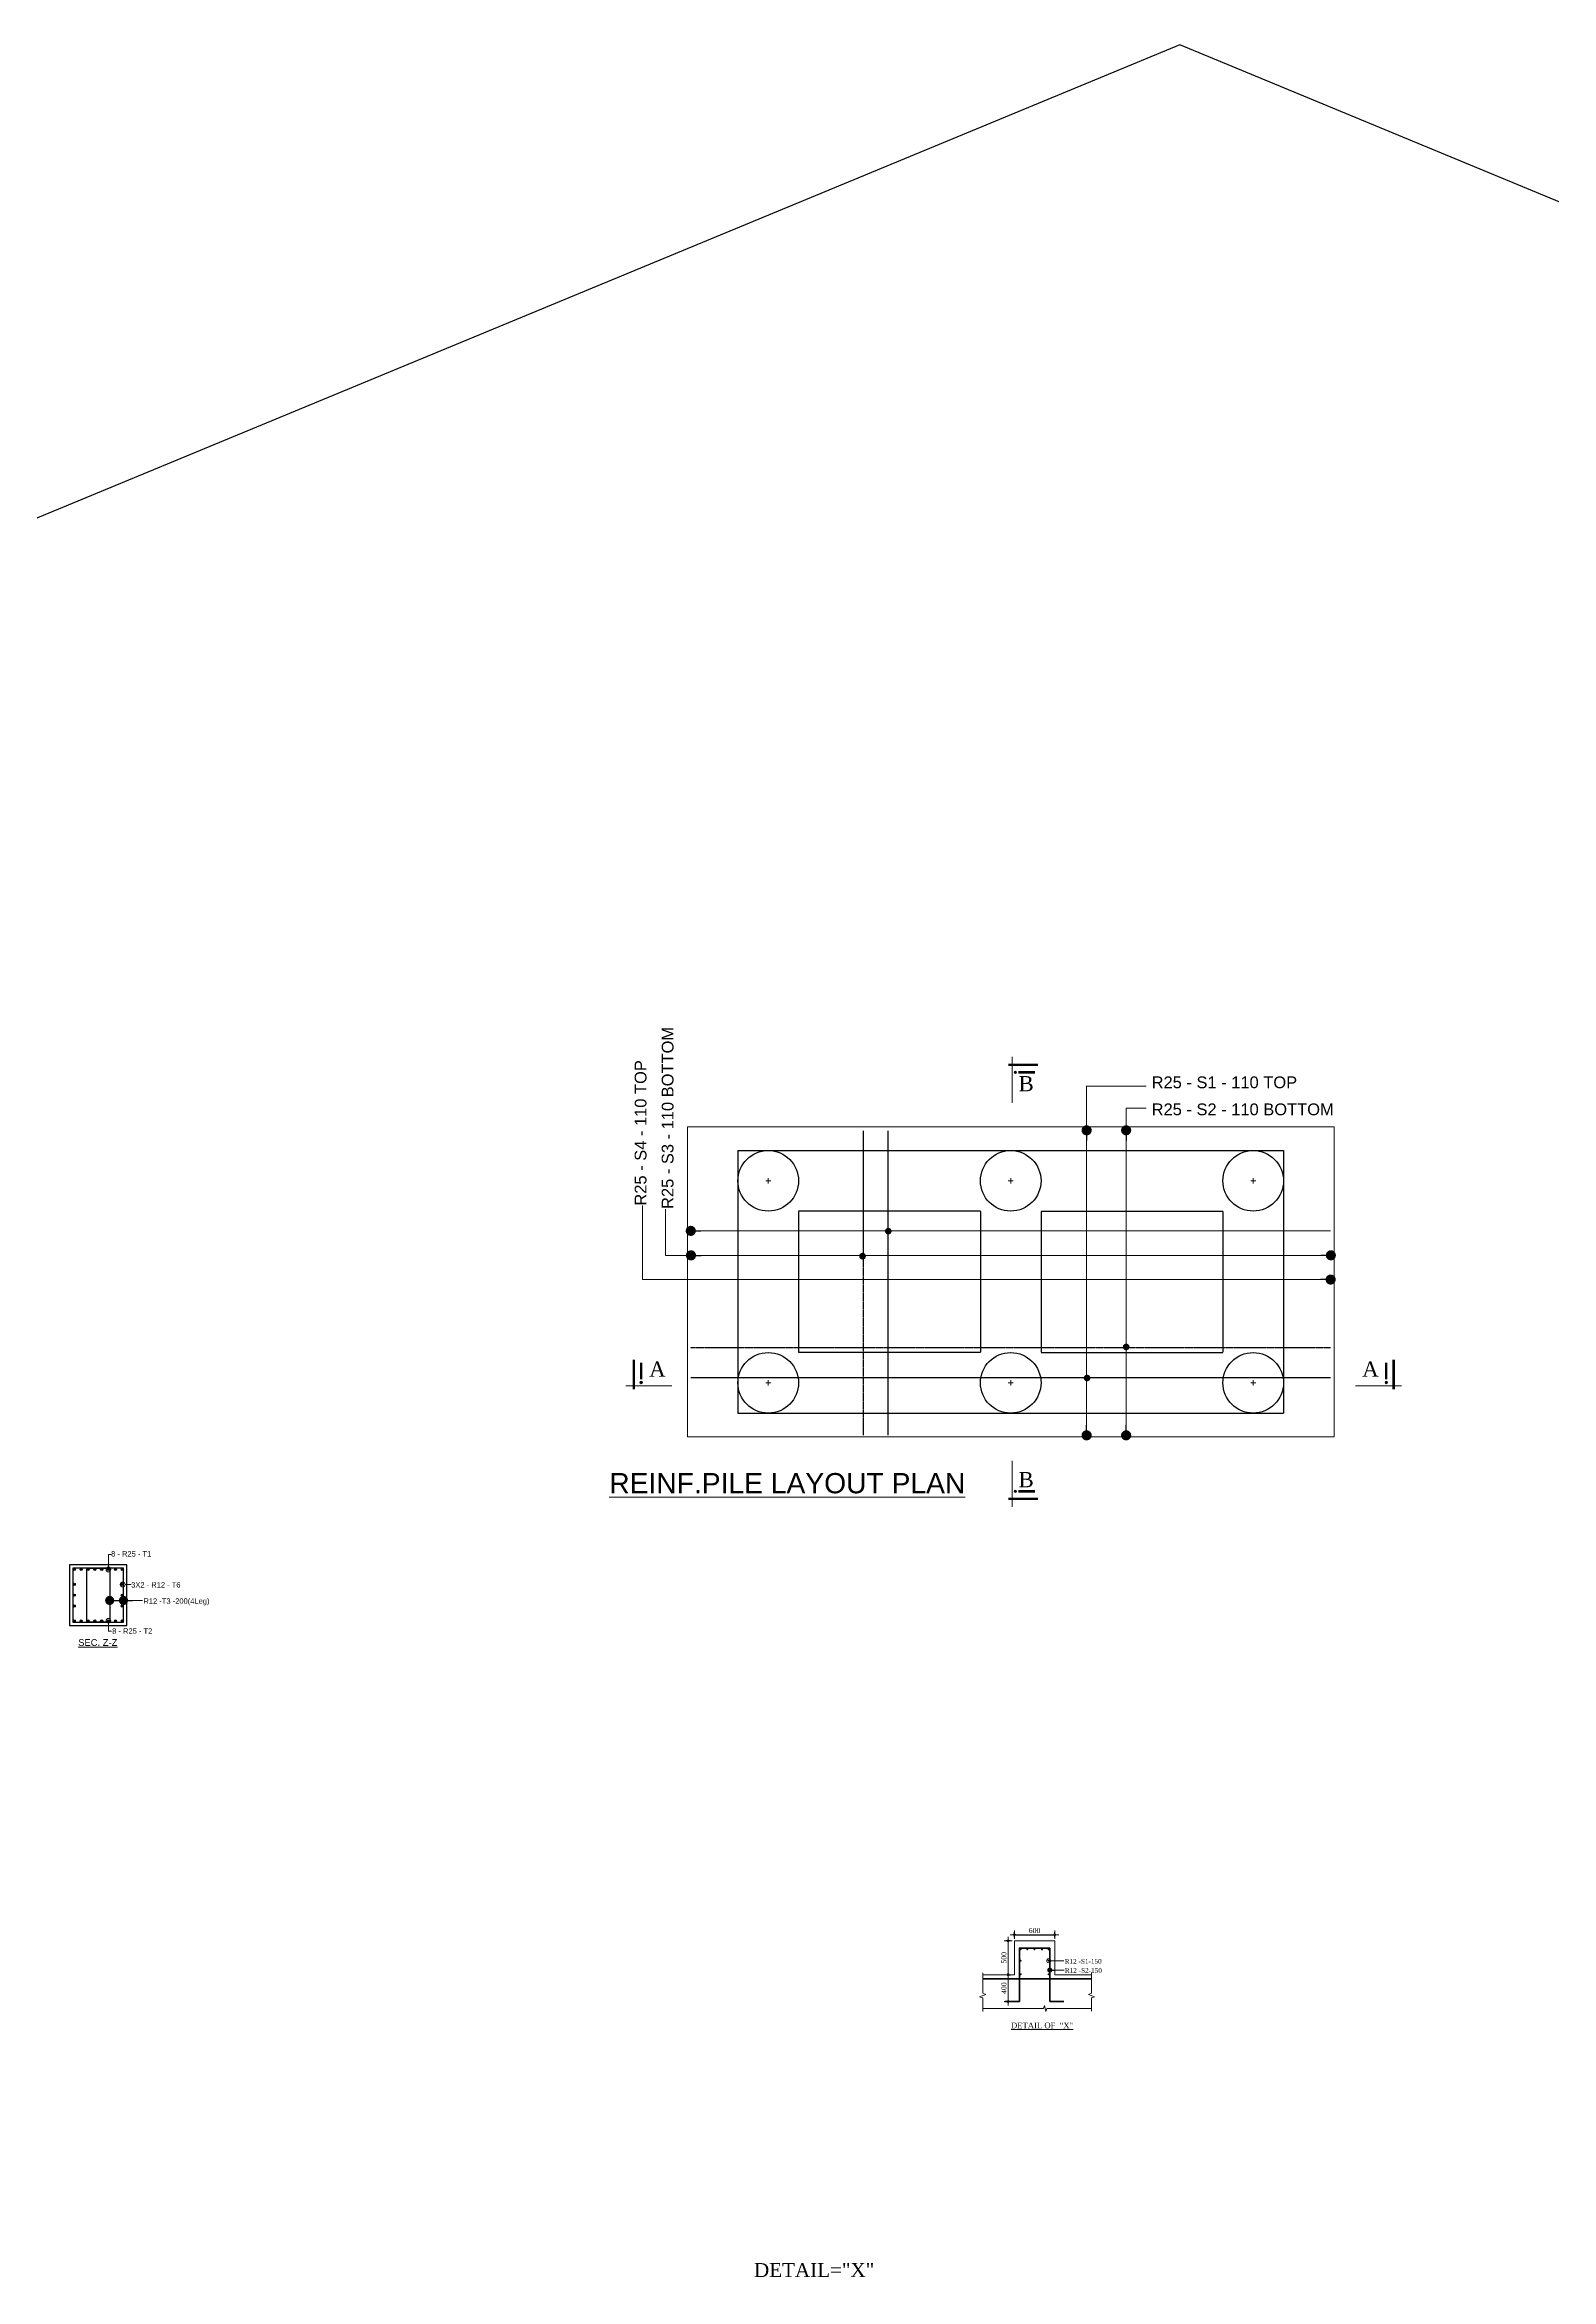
# Model space of a CAD drawing. Header units: millimetres. Extents: x -469201 to 35267, y 67768 to 197746.
# Drawn here: x -297351 to -274983, y 118671 to 151854 of the extents above; entities that cross this region are included whole.
import ezdxf

# ---------------------------------------------------------------- set-up
doc = ezdxf.new("R2010")
doc.units = ezdxf.units.MM
doc.header["$PDMODE"] = 2
doc.linetypes.add('DASHED', pattern=[0.75, 0.5, -0.25])
doc.linetypes.add('HIDDEN', pattern=[9.524999999999999, 6.35, -3.175])
doc.layers.get('Defpoints').update_dxf_attribs({"lineweight": 13})
for name, color, linetype, lineweight in [('Abutment W Line', 30, 'Continuous', 18), ('Center Line', 34, 'Continuous', 15), ('Dimision', 4, 'Continuous', 9), ('Pile', 11, 'Continuous', 15), ('Pire Line', 11, 'Continuous', 25), ('Rod', 12, 'Continuous', 30), ('Rod -2', 5, 'Continuous', 35), ('Text', 7, 'Continuous', 15)]:
    doc.layers.add(name, color=color, linetype=linetype, lineweight=lineweight)
doc.styles.add('ROMANS', font='arial.ttf', dxfattribs={"height": 200})
doc.styles.get("Standard").update_dxf_attribs({"font": 'times.ttf'})
doc.styles.add('STYLE1', font='romantic.ttf', dxfattribs={"height": 85})
doc.linetypes.add('BATTING', pattern='A,0.00254,-2.54,[134,ltypeshp.shx,S=2.54,R=0,X=-2.54,Y=0],-5.08,[134,ltypeshp.shx,S=2.54,R=180,X=2.54,Y=0],-2.54', length=10.16254)
doc.dimstyles.new('ISO-25', dxfattribs={"dimtxt": 175, "dimasz": 100, "dimexe": 65, "dimexo": 115.625, "dimgap": 40, "dimtad": 1, "dimtoh": 1, "dimdec": 0, "dimtxsty": 'Standard', "dimblk": 'DOT', "dimcen": 300, "dimclrd": 256, "dimclre": 256, "dimclrt": 256, "dimadec": 0, "dimazin": 0, "dimtfac": 1, "dimtdec": 0, "dimtix": 1, "dimtmove": 0, "dimatfit": 3, "dimldrblk": 'DOT', "dimfxl": 75, "dimlwd": -1, "dimarcsym": 0})
doc.dimstyles.new('ISO-75', dxfattribs={"dimtxt": 75, "dimasz": 1, "dimexe": 35, "dimexo": 35, "dimgap": 35, "dimtad": 1, "dimdec": 0, "dimtxsty": 'Standard', "dimblk": 'D_TIC', "dimcen": 52.5, "dimclrd": 256, "dimclre": 256, "dimclrt": 256, "dimadec": 0, "dimazin": 0, "dimtfac": 1, "dimtdec": 0, "dimtix": 1, "dimtmove": 0, "dimatfit": 3, "dimldrblk": 'DOT', "dimfxl": 35, "dimfxlon": 1, "dimlwd": -1, "dimarcsym": 0})

# ---------------------------------------------------------------- blocks, each defined once
blk = doc.blocks.new('_Dot')
at = {"color": 0, "linetype": 'ByBlock', "lineweight": -2}
blk.add_line((-0.5, 0), (-1, 0), dxfattribs=at)
at = {"color": 0, "linetype": 'ByBlock', "const_width": 0.5}
blk.add_lwpolyline([(-0.25, 0, 1), (0.25, 0, 1)], format="xyb", close=True, dxfattribs=at)
blk = doc.blocks.new('rod')
at = {"layer": 'Rod', "ltscale": 10, "const_width": 15}
blk.add_lwpolyline([(-7.5, 0, 1), (7.5, 0, 1)], format="xyb", close=True, dxfattribs=at)
blk = doc.blocks.new('D_TIC')
at = {"layer": 'Dimision', "ltscale": 5}
for p, q in [((-60, 0), (60, 0)), ((0, 60), (0, -60))]:
    blk.add_line(p, q, dxfattribs=at)
at = {"layer": 'Dimision', "ltscale": 5, "const_width": 20}
blk.add_lwpolyline([(-10, 0, 1), (10, 0, 1)], format="xyb", close=True, dxfattribs=at)
blk = doc.blocks.new('*D76')
at = {"layer": 'Defpoints', "color": 0, "ltscale": 5, "transparency": 16777216}
for p in [(-283047.371211887, 123695.723899345), (-282906.7892568689, 123695.723899345), (-283056.193231442, 123194.7586840393)]:
    blk.add_point(p, dxfattribs=at)
at = {"layer": 'Dimision', "lineweight": -2, "ltscale": 5, "transparency": 16777216}
for p, q in [((-283012.371211887, 123695.723899345), (-283082.371211887, 123695.723899345)), ((-283047.371211887, 123194.7586840393), (-283012.371211887, 123194.7586840393))]:
    blk.add_line(p, q, dxfattribs=at)
at = {"layer": 'Dimision', "ltscale": 5, "transparency": 16777216}
blk.add_line((-283047.371211887, 123195.7586840393), (-283047.371211887, 123694.723899345), dxfattribs=at)
for p, rotation in [((-283047.371211887, 123695.723899345), 90), ((-283047.371211887, 123194.7586840393), 270)]:
    blk.add_blockref('D_TIC', p, dxfattribs=dict(at, rotation=rotation))
at = {"layer": 'Dimision', "lineweight": 20, "ltscale": 5, "transparency": 16777216, "insert": (-283110.5200943671, 123445.2412916922), "char_height": 75, "attachment_point": 5, "rotation": 90}
blk.add_mtext('500', dxfattribs=at)
blk = doc.blocks.new('*D77')
at = {"layer": 'Defpoints', "color": 0, "ltscale": 5, "transparency": 16777216}
for p in [(-283056.193231442, 123194.7586840393), (-283047.3712118866, 122794.7731536084), (-282831.7892568688, 122794.7731536084)]:
    blk.add_point(p, dxfattribs=at)
at = {"layer": 'Dimision', "lineweight": -2, "ltscale": 5, "transparency": 16777216}
for p, q in [((-283047.3712118866, 123194.7586840393), (-283012.3712118866, 123194.7586840393)), ((-283012.3712118866, 122794.7731536084), (-283082.3712118866, 122794.7731536084))]:
    blk.add_line(p, q, dxfattribs=at)
at = {"layer": 'Dimision', "ltscale": 5, "transparency": 16777216}
blk.add_line((-283047.3712118866, 123193.7586840393), (-283047.3712118866, 122795.7731536084), dxfattribs=at)
for p, rotation in [((-283047.3712118866, 123194.7586840393), 90), ((-283047.3712118866, 122794.7731536084), 270)]:
    blk.add_blockref('D_TIC', p, dxfattribs=dict(at, rotation=rotation))
at = {"layer": 'Dimision', "lineweight": 20, "ltscale": 5, "transparency": 16777216, "insert": (-283110.5200943667, 122994.7659188239), "char_height": 75, "attachment_point": 5, "rotation": 90}
blk.add_mtext('400', dxfattribs=at)

msp = doc.modelspace()

# ---------------------------------------------------------------- hatches: boundary and pattern name
at = {"layer": 'Dimision', "ltscale": 5}
h = msp.add_hatch(color=256, dxfattribs=at)
h.paths.add_polyline_path([(-284876.9593905276, 134235.1669885401, 1), (-284776.9593905276, 134235.1669885401)])
h.paths.add_polyline_path([(-284876.9593905276, 134235.1669885401), (-284776.9593905276, 134235.1669885401, 1)])
h = msp.add_hatch(color=256, dxfattribs=at)
h.paths.add_polyline_path([(-284854.3255365955, 134235.1669885401, 1), (-284804.3255365955, 134235.1669885401)])
h.paths.add_polyline_path([(-284854.3255365955, 134235.1669885401), (-284804.3255365955, 134235.1669885401, 1)])
h = msp.add_hatch(color=256, dxfattribs=at)
h.paths.add_polyline_path([(-285258.7185701868, 133864.4085826632, 1), (-285158.7185701868, 133864.4085826632)])
h.paths.add_polyline_path([(-285258.7185701868, 133864.4085826632), (-285158.7185701868, 133864.4085826632, 1)])
h = msp.add_hatch(color=256, dxfattribs=at)
h.paths.add_polyline_path([(-285236.0847162547, 133864.4085826632, 1), (-285186.0847162547, 133864.4085826632)])
h.paths.add_polyline_path([(-285236.0847162547, 133864.4085826632), (-285186.0847162547, 133864.4085826632, 1)])
h = msp.add_hatch(color=256, dxfattribs=at)
h.paths.add_polyline_path([(-281345.2604838652, 132516.2686583311, 1), (-281245.2604838652, 132516.2686583311)])
h.paths.add_polyline_path([(-281345.2604838652, 132516.2686583311), (-281245.2604838652, 132516.2686583311, 1)])
h = msp.add_hatch(color=256, dxfattribs=at)
h.paths.add_polyline_path([(-281322.6266299331, 132516.2686583311, 1), (-281272.6266299331, 132516.2686583311)])
h.paths.add_polyline_path([(-281322.6266299331, 132516.2686583311), (-281272.6266299331, 132516.2686583311, 1)])
h = msp.add_hatch(color=256, dxfattribs=at)
h.paths.add_polyline_path([(-281925.9855777594, 132055.2052346676, 1), (-281825.9855777594, 132055.2052346676)])
h.paths.add_polyline_path([(-281925.9855777594, 132055.2052346676), (-281825.9855777594, 132055.2052346676, 1)])
h = msp.add_hatch(color=256, dxfattribs=at)
h.paths.add_polyline_path([(-281903.3517238274, 132055.2052346676, 1), (-281853.3517238274, 132055.2052346676)])
h.paths.add_polyline_path([(-281903.3517238274, 132055.2052346676), (-281853.3517238274, 132055.2052346676, 1)])
at = {"layer": 'Rod', "ltscale": 3}
for points in [[(-296896.6574350058, 129214.2561013419, -1), (-296928.6574350058, 129214.2561013419, -1)], [(-296794.6049888841, 129214.2561013419, -1), (-296826.6049888841, 129214.2561013419, -1)], [(-296692.5525427623, 129214.2561013419, -1), (-296724.5525427623, 129214.2561013419, -1)], [(-296590.5000966405, 129214.2561013419, -1), (-296622.5000966405, 129214.2561013419, -1)], [(-296488.4476505189, 129214.2561013419, -1), (-296520.4476505189, 129214.2561013419, -1)], [(-296386.3952043971, 129214.2561013419, -1), (-296418.3952043971, 129214.2561013419, -1)], [(-296284.3427582753, 129214.2561013419, -1), (-296316.3427582753, 129214.2561013419, -1)], [(-296183.1322172605, 129212.2229022177, -1), (-296215.1322172605, 129212.2229022177, -1)], [(-296896.6574350058, 128991.6541593641, 1), (-296928.6574350058, 128991.6541593641, 1)], [(-296896.6574350058, 128830.6437424723, 1), (-296928.6574350058, 128830.6437424723, 1)], [(-296216.5648095732, 128991.6541593641, -1), (-296184.5648095732, 128991.6541593641, -1)], [(-296216.5648095732, 128830.6437424723, -1), (-296184.5648095732, 128830.6437424723, -1)], [(-296896.6574350058, 128669.6333255805, 1), (-296928.6574350058, 128669.6333255805, 1)], [(-296896.6574350058, 128447.1172637633, 1), (-296928.6574350058, 128447.1172637633, 1)], [(-296794.6049888841, 128447.1172637633, 1), (-296826.6049888841, 128447.1172637633, 1)], [(-296692.5525427623, 128447.1172637633, 1), (-296724.5525427623, 128447.1172637633, 1)], [(-296590.5000966405, 128447.1172637633, 1), (-296622.5000966405, 128447.1172637633, 1)], [(-296488.4476505189, 128447.1172637633, 1), (-296520.4476505189, 128447.1172637633, 1)], [(-296386.3952043971, 128447.1172637633, 1), (-296418.3952043971, 128447.1172637633, 1)], [(-296284.3427582753, 128447.1172637633, 1), (-296316.3427582753, 128447.1172637633, 1)], [(-296216.5648095732, 128669.6333255805, -1), (-296184.5648095732, 128669.6333255805, -1)], [(-296183.1322172605, 128449.1504628876, 1), (-296215.1322172605, 128449.1504628876, 1)]]:
    msp.add_hatch(color=256, dxfattribs=at).paths.add_polyline_path(points)
at = {"layer": 'Text'}
for points in [[(-282923.341221595, 136594.6875738412, 1), (-282959.2081766615, 136594.6875738412, 1)], [(-288495.9105631571, 132006.6341768777, 1), (-288495.9105631571, 131970.7672218112, 1)], [(-277434.010982879, 132006.6341768777, -1), (-277434.010982879, 131970.7672218112, -1)], [(-282923.341221595, 130371.91915406, -1), (-282959.2081766615, 130371.91915406, -1)]]:
    msp.add_hatch(color=256, dxfattribs=at).paths.add_polyline_path(points)

# ---------------------------------------------------------------- linework, layer by layer
at = {"layer": 'Abutment W Line'}
for p, q in [((-282955.0350333534, 123194.7586840393), (-282955.0350333535, 123695.7238993449)), ((-282355.0350333535, 123695.7238993449), (-282955.0350333535, 123695.7238993449)), ((-282355.0350333535, 123194.7586840393), (-282355.0350333535, 123695.7238993449)), ((-282955.0350333534, 123194.7586840393), (-283425.2131945919, 123194.7586840393)), ((-281809.9971940786, 123194.7586840393), (-282355.0350333535, 123194.7586840393))]:
    msp.add_line(p, q, dxfattribs=at)
for points in [[(-283425.2131945919, 123224.4566917531), (-283425.2131945919, 122917.7334609024), (-283378.8495131384, 122900.8584609086), (-283471.5768760451, 122867.1084609086), (-283425.2131945919, 122850.2334609024), (-283425.2131945918, 122646.6166110022)], [(-281809.9971940786, 123229.181287188), (-281809.9971940786, 122917.7334609024), (-281856.360875532, 122900.8584609086), (-281763.6335126254, 122867.1084609086), (-281809.9971940786, 122850.2334609024), (-281809.9971940786, 122651.5142820295)], [(-281809.9971940786, 122690.5072545701), (-282475.0730818802, 122690.5072545702), (-282486.323081876, 122646.3349028567), (-282508.823081876, 122735.9604414296), (-282520.0730818802, 122690.5072545702), (-283425.2131945919, 122690.5072545701)]]:
    msp.add_lwpolyline(points, dxfattribs=at)
at = {"layer": 'Center Line'}
for p, q in [((-286646.713826372, 134983.3033639506), (-286571.713826372, 134983.3033639506)), ((-286609.213826372, 134945.8033639506), (-286609.213826372, 135020.8033639506)), ((-283046.713826372, 134983.3033639506), (-282971.713826372, 134983.3033639506)), ((-283009.213826372, 134945.8033639506), (-283009.213826372, 135020.8033639506)), ((-279446.713826372, 134983.3033639506), (-279371.713826372, 134983.3033639506)), ((-279409.213826372, 134945.8033639506), (-279409.213826372, 135020.8033639506)), ((-286646.713826372, 131983.3033639506), (-286571.713826372, 131983.3033639506)), ((-286609.213826372, 131945.8033639506), (-286609.213826372, 132020.8033639506)), ((-283046.713826372, 131983.3033639506), (-282971.713826372, 131983.3033639506)), ((-283009.213826372, 131945.8033639506), (-283009.213826372, 132020.8033639506)), ((-279446.713826372, 131983.3033639506), (-279371.713826372, 131983.3033639506)), ((-279409.213826372, 131945.8033639506), (-279409.213826372, 132020.8033639506))]:
    msp.add_line(p, q, dxfattribs=at)
at = {"layer": 'Dimision', "ltscale": 5}
for p, q in [((-296404.7326116405, 129247.1145338259), (-296404.7326116405, 129432.8332078719)), ((-296404.7326116405, 129432.8332078719), (-296364.2065883782, 129432.8332078719)), ((-296157.8043270233, 128988.2176466634), (-296066.7116898953, 128988.2176466634)), ((-296401.7138003942, 128414.2588312794), (-296401.7138003942, 128297.2438993176)), ((-296401.7138003942, 128297.2438993176), (-296361.1877771319, 128297.2438993176))]:
    msp.add_line(p, q, dxfattribs=at)
at = {"layer": 'Dimision', "lineweight": 20}
msp.add_line((-282417.9329578329, 123401.4145891733), (-282220.6822837647, 123401.4145891733), dxfattribs=at)
at = {"layer": 'Dimision', "ltscale": 5}
for centre, radius in [((-284829.3255365955, 134235.1669885401), 25), ((-284829.3255365955, 134235.1669885401), 25), ((-285211.0847162547, 133864.4085826632), 25), ((-285211.0847162547, 133864.4085826632), 25), ((-281297.6266299331, 132516.2686583311), 25), ((-281297.6266299331, 132516.2686583311), 25), ((-281878.3517238274, 132055.2052346676), 25), ((-281878.3517238274, 132055.2052346676), 25), ((-296404.7326116405, 129211.5001131589), 35.61442066694144), ((-296193.4187476903, 128988.2176466634), 35.61442066694144), ((-296404.7326116405, 128449.8732519463), 35.61442066694144)]:
    msp.add_circle(centre, radius, dxfattribs=at)
at = {"layer": 'Dimision', "lineweight": 20}
msp.add_circle((-282446.5195430889, 123401.4145891733), 28.58658525603823, dxfattribs=at)
at = {"layer": 'Pile', "ltscale": 3}
for p, q in [((-278209.213826372, 135783.3033639506), (-287809.213826372, 135783.3033639506)), ((-287809.213826372, 131183.3033639506), (-287809.213826372, 135783.3033639506)), ((-278209.213826372, 135783.3033639506), (-278209.213826372, 131183.3033639506)), ((-278209.213826372, 131183.3033639506), (-287809.213826372, 131183.3033639506))]:
    msp.add_line(p, q, dxfattribs=at)
at = {"layer": 'Pire Line', "linetype": 'HIDDEN', "ltscale": 0.2}
for p, q in [((-287059.213826372, 135433.3033639506), (-278959.213826372, 135433.3033639506)), ((-287059.213826372, 135433.3033639506), (-287059.213826372, 131533.3033639507)), ((-278959.213826372, 135433.3033639506), (-278959.213826372, 131533.3033639507)), ((-283459.213826372, 134533.3033639506), (-286159.213826372, 134533.3033639506)), ((-286159.213826372, 134533.3033639506), (-286159.213826372, 132433.3033639507)), ((-283459.213826372, 134533.3033639506), (-283459.213826372, 132433.3033639507)), ((-282559.213826372, 134533.3033639506), (-279859.213826372, 134533.3033639506)), ((-282559.213826372, 134533.3033639506), (-282559.213826372, 132433.3033639507)), ((-279859.213826372, 134533.3033639506), (-279859.213826372, 132433.3033639507)), ((-283459.213826372, 132433.3033639507), (-286159.213826372, 132433.3033639507)), ((-282559.213826372, 132433.3033639507), (-279859.213826372, 132433.3033639507)), ((-287059.213826372, 131533.3033639507), (-278959.213826372, 131533.3033639507))]:
    msp.add_line(p, q, dxfattribs=at)
at = {"layer": 'Pire Line', "color": 2, "linetype": 'BATTING', "ltscale": 150}
msp.add_lwpolyline([(-238454.7649082613, 109811.2703153529), (-250768.8838080566, 139540.1831719136), (-280497.7966646173, 151854.3020717089), (-310226.709521178, 139540.1831719136), (-322540.8284209733, 109811.2703153529), (-310226.709521178, 80082.3574587922), (-280497.7966646173, 67768.23855899689), (-250768.8838080566, 80082.35745879219)], close=True, dxfattribs=at)
at = {"layer": 'Pire Line', "ltscale": 3}
msp.add_lwpolyline([(-296981.6111222895, 129280.6866825526), (-296981.6111222895, 128380.6866825526), (-296131.6111222895, 128380.6866825526), (-296131.6111222895, 129280.6866825526)], close=True, dxfattribs=at)
at = {"layer": 'Pire Line', "ltscale": 0.25}
for centre in [(-286609.213826372, 134983.3033639506), (-283009.213826372, 134983.3033639506), (-279409.213826372, 134983.3033639506), (-286609.213826372, 131983.3033639506), (-283009.213826372, 131983.3033639506), (-279409.213826372, 131983.3033639506)]:
    msp.add_circle(centre, 450, dxfattribs=at)
at = {"layer": 'Rod', "linetype": 'DASHED', "ltscale": 5}
for p, q in [((-285202.2878121245, 135724.833287552), (-285202.2878121244, 131207.6652504567)), ((-278259.213826372, 132501.228945509), (-287762.4861784797, 132501.228945509))]:
    msp.add_line(p, q, dxfattribs=at)
at = {"layer": 'Rod', "ltscale": 0.1}
for p, q in [((-284832.1384992533, 135724.833287552), (-284832.1384992533, 131207.6652504567)), ((-278259.213826372, 132059.701701778), (-287759.213826372, 132059.701701778))]:
    msp.add_line(p, q, dxfattribs=at)
for points in [[(-296931.6111222895, 129230.6866825526), (-296931.6111222895, 128430.6866825526), (-296181.6111222895, 128430.6866825526), (-296181.6111222895, 129230.6866825526)], [(-296726.9768856802, 129230.6866825526), (-296386.3349493028, 129230.6866825526), (-296386.3349493028, 128430.6866825526), (-296726.9768856802, 128430.6866825526)]]:
    msp.add_lwpolyline(points, close=True, dxfattribs=at)
at = {"layer": 'Rod'}
for centre in [(-296912.6574350058, 129214.2561013419), (-296810.6049888841, 129214.2561013419), (-296708.5525427623, 129214.2561013419), (-296606.5000966405, 129214.2561013419), (-296504.4476505189, 129214.2561013419), (-296402.3952043971, 129214.2561013419), (-296300.3427582753, 129214.2561013419), (-296199.1322172605, 129212.2229022177), (-296912.6574350058, 128991.6541593641), (-296912.6574350058, 128830.6437424723), (-296200.5648095732, 128991.6541593641), (-296200.5648095732, 128830.6437424723), (-296912.6574350058, 128669.6333255805), (-296912.6574350058, 128447.1172637633), (-296810.6049888841, 128447.1172637633), (-296708.5525427623, 128447.1172637633), (-296606.5000966405, 128447.1172637633), (-296504.4476505189, 128447.1172637633), (-296402.3952043971, 128447.1172637633), (-296300.3427582753, 128447.1172637633), (-296200.5648095732, 128669.6333255805), (-296199.1322172605, 128449.1504628876)]:
    msp.add_circle(centre, 16, dxfattribs=at)
at = {"layer": 'Rod -2'}
for points in [[(-282880.0350333534, 122794.7731536084), (-282880.0350333535, 123590.7238993449), (-282430.0350333535, 123590.7238993449)], [(-282430.0350333535, 122794.7731536084), (-282430.0350333535, 123590.7238993449)], [(-281809.9971940786, 123134.6453076884), (-283425.2131945919, 123134.6453076884)], [(-282880.0350333534, 122794.7731536084), (-283091.9608085107, 122794.7731536084), (-283091.9608085107, 122794.7731536084)], [(-282218.3439189967, 122794.7731536084), (-282430.0350333535, 122794.7731536084)]]:
    msp.add_lwpolyline(points, dxfattribs=at)
at = {"layer": 'Text'}
for p, q in [((-282989.4113212539, 136139.4056494076), (-282989.4113212539, 136823.5491674162)), ((-288040.6286387235, 131940.5640772188), (-288724.7721567322, 131940.5640772188)), ((-277889.2929073126, 131940.5640772188), (-277205.1493893039, 131940.5640772188)), ((-282989.4113212539, 130827.2010784936), (-282989.4113212539, 130143.0575604849))]:
    msp.add_line(p, q, dxfattribs=at)
at = {"layer": 'Text', "const_width": 35.86695506645954}
for points in [[(-283044.2921249922, 136704.9097029924), (-282601.9135788263, 136704.9097029924)], [(-282895.7874420875, 136594.6875738412), (-282646.2639044657, 136594.6875738412)], [(-288606.1326923083, 131885.6832734804), (-288606.1326923083, 132328.0618196464)], [(-288495.9105631571, 132034.1879563852), (-288495.9105631571, 132283.711494007)], [(-277434.010982879, 132034.1879563852), (-277434.010982879, 132283.711494007)], [(-277323.7888537278, 131885.6832734804), (-277323.7888537278, 132328.0618196464)], [(-283044.2921249922, 130261.6970249088), (-282601.9135788263, 130261.6970249088)], [(-282895.7874420875, 130371.91915406), (-282646.2639044657, 130371.91915406)]]:
    msp.add_lwpolyline(points, dxfattribs=at)
at = {"layer": 'Text'}
for centre in [(-282941.2746991282, 136594.6875738412), (-288495.9105631571, 131988.7006993444), (-277434.010982879, 131988.7006993444), (-282941.2746991282, 130371.91915406)]:
    msp.add_circle(centre, 17.93347753322977, dxfattribs=at)

# ---------------------------------------------------------------- block references
at = {"layer": 'Text', "xscale": -1, "rotation": 270}
for p in [(-282862.9282298683, 123571.1465875112), (-282763.6644839662, 123571.1465875112), (-282657.4860240738, 123571.1465875112), (-282545.0685633566, 123571.1465875112), (-282446.5195430889, 123571.1465875112), (-282862.9282298683, 123401.4145891733), (-282862.9282298683, 123201.4145891733), (-282446.5195430889, 123401.4145891733), (-282446.5195430889, 123201.4145891733)]:
    msp.add_blockref('rod', p, dxfattribs=at)

# ---------------------------------------------------------------- texts
at = {"layer": 'Text', "style": 'ROMANS'}
for s, p in [('R25 - S3 - 110 BOTTOM', (-288015.803237599, 134565.715539641)), ('R25 - S4 - 110 TOP', (-288417.2192006563, 134614.8465699695))]:
    msp.add_text(s, height=175, rotation=90, dxfattribs=at).set_placement(p)
at = {"layer": 'Text'}
for s, height, p in [('B', 224.1684691653721, (-282893.1361739607, 136313.63283941)), ('A', 224.1684691653721, (-288376.8920397214, 132075.4064728389)), ('A', 224.1684691653721, (-277790.9357691924, 132075.4064728389)), ('B', 224.1684691653721, (-282893.1361739607, 130433.8156735032)), ('R12 -S1-150', 70, (-282207.6962295416, 123358.1001582131)), ('R12 -S2-150', 70, (-282205.157656541, 123221.8556368835)), ('%%UDETAIL OF  "X"', 85, (-283004.9781348525, 122398.4645477766))]:
    msp.add_text(s, height=height, dxfattribs=at).set_placement(p)
at = {"layer": 'Text', "style": 'ROMANS'}
for s, height, p in [('R25 - S1 - 110 TOP', 175, (-280917.0530516922, 136358.1985385862)), ('R25 - S2 - 110 BOTTOM', 175, (-280917.0530516922, 135956.7825755289)), ('8 - R25 - T1', 80, (-296365.0195066599, 129404.227295203)), ('3X2 - R12 - T6', 80, (-296067.4095758249, 128943.1968939335)), (' R12 -T3 -200(4Leg)', 80, (-295916.898855934, 128702.9117487186)), ('%%USEC. Z-Z', 100, (-296854.6646020751, 128077.2830499639)), ('8 - R25 - T2', 80, (-296349.6022295336, 128257.463798961))]:
    msp.add_text(s, height=height, dxfattribs=at).set_placement(p)
at = {"layer": 'Text', "insert": (-288969.4774354421, 130643.3291166147), "char_height": 300, "width": 17029.00513422024, "attachment_point": 1, "style": 'ROMANS'}
msp.add_mtext('{\\LREINF.PILE LAYOUT PLAN }', dxfattribs=at)
at = {"layer": 'Text', "linetype": 'ByBlock', "insert": (-285927.4984366011, 118807.9532765871), "char_height": 206.9999999999999, "attachment_point": 5, "style": 'STYLE1'}
msp.add_mtext('DETAIL="X"', dxfattribs=at)

# ---------------------------------------------------------------- dimensions: what is measured, and where the dimension line sits
at = {"layer": 'Dimision', "lineweight": 20, "ltscale": 5}
msp.add_linear_dim(base=(-282355.0350333535, 123788.64375539), p1=(-282955.0350333535, 123695.7238993449), p2=(-282355.0350333535, 123695.7238993449), text='600', dimstyle='ISO-75', override={"dimgap": 25}, dxfattribs=at).render()
dim = msp.add_linear_dim(base=(-283047.371211887, 123695.723899345), p1=(-283056.1932314418, 123194.7586840392), p2=(-282906.7892568688, 123695.723899345), angle=90, text='500', dimstyle='ISO-75', override={"dimgap": 25}, dxfattribs=at)
dim.commit()
dim.dimension.update_dxf_attribs({"geometry": '*D76', "text_midpoint": (-283047.3712118869, 123445.2412916922), "dimtype": 160})
dim = msp.add_linear_dim(base=(-283047.3712118866, 122794.7731536084), p1=(-283056.1932314418, 123194.7586840392), p2=(-282831.7892568687, 122794.7731536084), angle=90, dimstyle='ISO-75', override={"dimgap": 25}, dxfattribs=at)
dim.commit()
dim.dimension.update_dxf_attribs({"geometry": '*D77', "text_midpoint": (-283110.5200943667, 122994.7659188239)})

# ---------------------------------------------------------------- leaders
at = {"layer": 'Dimision', "ltscale": 5}
for points, override in [([(-281882.3983881121, 131203.5736129631), (-281882.3983881121, 136389.6839660741), (-280996.7598213906, 136389.6839660741)], {"dimasz": 150, "dimtad": 0}), ([(-281295.6123410219, 131203.5736129631), (-281295.612341022, 136062.4658756091), (-280996.7598213906, 136062.4658756091)], {"dimasz": 150, "dimtad": 0}), ([(-281882.3983881121, 135733.3033639506), (-281882.3983881121, 131203.5736129631)], {"dimasz": 150, "dimtad": 0}), ([(-281295.612341022, 135733.3033639506), (-281295.6123410219, 131203.5736129631)], {"dimasz": 150, "dimtad": 0}), ([(-278259.213826372, 133516.8457165385), (-288474.0167932045, 133516.8457165385), (-288474.0167932045, 134614.2394537599)], {"dimasz": 150, "dimtad": 0}), ([(-278256.4008637141, 133876.2989395139), (-288136.1191973615, 133876.0332712009), (-288136.1191973615, 134559.9596829784)], {"dimasz": 150, "dimtad": 0}), ([(-287759.213826372, 134240.0478881177), (-278259.213826372, 134240.0478881177)], {"dimasz": 150, "dimtad": 0}), ([(-287756.4008637141, 133876.2989395139), (-278256.4008637141, 133876.2989395139)], {"dimasz": 150, "dimtad": 0}), ([(-296386.3349493028, 128751.9265775712), (-295898.7483094817, 128751.9265775712)], {"dimasz": 135, "dimtad": 0}), ([(-296181.6111222895, 128751.9265775712), (-295898.7483094817, 128751.9265775712)], {"dimasz": 135, "dimtad": 0})]:
    msp.add_leader(points, dimstyle='ISO-25', override=override, dxfattribs=at)
at = {"layer": 'Dimision', "lineweight": 20}
msp.add_leader([(-282429.855554304, 123262.2537002158), (-282217.2687517757, 123262.2537002158)], dimstyle='ISO-25', override={"dimasz": 75, "dimtad": 0}, dxfattribs=at)

doc.saveas('drawing.dxf')
